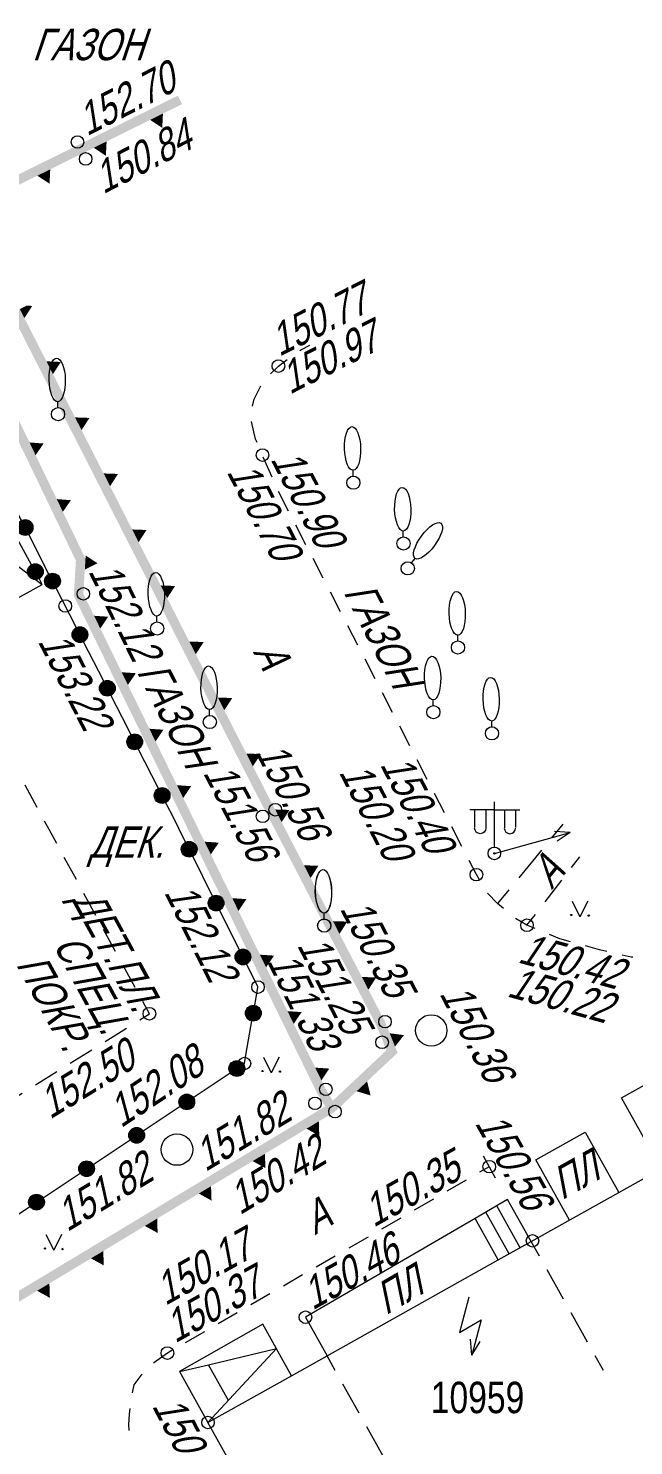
# Model space of a CAD drawing. Header units: metres. Extents: x 382 to 851, y 14083 to 14440.
# Drawn here: x 500.54 to 519.79, y 14327.12 to 14372.2 of the extents above; entities that cross this region are included whole.
import ezdxf
from ezdxf.enums import TextEntityAlignment as Align

# ---------------------------------------------------------------- set-up
doc = ezdxf.new("R2010")
doc.units = ezdxf.units.M
doc.header["$MEASUREMENT"] = 0
for name, color, linetype, lineweight in [('Бортовой камень', 7, 'Continuous', 25), ('Внутреннее заполнение', 7, 'Continuous', 25), ('Горизонтали', 7, 'Continuous', 25), ('Граница площадки', 7, 'Continuous', 25), ('Граница растительности и грунта', 7, 'Continuous', 25), ('Граница улицы', 7, 'Continuous', 25), ('Здания', 7, 'Continuous', 25), ('Колодцы', 7, 'Continuous', 25), ('Крыльца', 7, 'Continuous', 25), ('Леса и газоны', 7, 'Continuous', 25), ('Лестницы набережных', 7, 'Continuous', 25), ('ЛЭП', 7, 'Continuous', 25), ('Люки', 7, 'Continuous', 25), ('Ограды', 7, 'Continuous', 25), ('Отдельно стоящее дерево', 7, 'Continuous', 25), ('Пояснительные подписи', 7, 'Continuous', 25), ('Фонари', 7, 'Continuous', 25), ('Части зданий', 7, 'Continuous', 25)]:
    doc.layers.add(name, color=color, linetype=linetype, lineweight=lineweight)
doc.styles.add('Style-RUSSIAN_1251', font='RUSSIAN_1251.shx')
doc.styles.add('Style-RUSSIAN_1251 I 0.32289', font='RUSSIAN_1251.shx', dxfattribs={"oblique": 18.5})

# ---------------------------------------------------------------- blocks, each defined once
blk = doc.blocks.new('KOLOD_62')
at = {"layer": 'Колодцы', "color": 251, "linetype": 'Continuous', "lineweight": 9}
blk.add_arc((0, 0), 0.5, 0, 360, dxfattribs=at)
blk = doc.blocks.new('PIKET_260')
at = {"layer": 'Горизонтали', "color": 251, "linetype": 'Continuous', "lineweight": 9}
blk.add_arc((0, 0), 0.2, 0, 360, dxfattribs=at)
blk = doc.blocks.new('msdElementTypeLineString_75')
at = {"layer": 'Части зданий', "color": 251, "linetype": 'Continuous', "lineweight": 9}
for p, q in [((0.26, 3.627), (0, 4.091)), ((1.023, 2.264), (0.504, 3.191)), ((1.787, 0.9), (1.267, 1.828)), ((2.291, 0.001), (2.031, 0.464))]:
    blk.add_line(p, q, dxfattribs=at)
blk = doc.blocks.new('msdElementTypeLineString_76')
at = {"layer": 'Части зданий', "color": 251, "linetype": 'Continuous', "lineweight": 9}
for p, q in [((0.261, 3.637), (0, 4.103)), ((1.027, 2.27), (0.505, 3.201)), ((1.793, 0.902), (1.271, 1.834)), ((2.298, 0.001), (2.037, 0.466))]:
    blk.add_line(p, q, dxfattribs=at)
blk = doc.blocks.new('TRPS')
at = {"layer": 'Здания', "color": 251, "linetype": 'Continuous', "lineweight": 9, "flags": 128}
for points in [[(-0.092, 1.844), (-0.39, 0.719), (0.305, 1.126), (0, 0)], [(0, 0), (-0.034, 0.511)], [(0, 0), (0.27, 0.435)]]:
    blk.add_lwpolyline(points, dxfattribs=at)
blk = doc.blocks.new('PIKET_262')
at = {"layer": 'Горизонтали', "color": 251, "linetype": 'Continuous', "lineweight": 9}
blk.add_arc((0, 0), 0.2, 0, 360, dxfattribs=at)
blk = doc.blocks.new('PIKET_263')
at = {"layer": 'Горизонтали', "color": 251, "linetype": 'Continuous', "lineweight": 9}
blk.add_arc((0, 0), 0.2, 0, 360, dxfattribs=at)
blk = doc.blocks.new('PIKET_264')
at = {"layer": 'Горизонтали', "color": 251, "linetype": 'Continuous', "lineweight": 9}
blk.add_arc((0, 0), 0.2, 0, 360, dxfattribs=at)
blk = doc.blocks.new('PIKET_265')
at = {"layer": 'Горизонтали', "color": 251, "linetype": 'Continuous', "lineweight": 9}
blk.add_arc((0, 0), 0.2, 0, 360, dxfattribs=at)
blk = doc.blocks.new('PIKET_266')
at = {"layer": 'Горизонтали', "color": 251, "linetype": 'Continuous', "lineweight": 9}
blk.add_arc((0, 0), 0.2, 0, 360, dxfattribs=at)
blk = doc.blocks.new('KOLOD_63')
at = {"layer": 'Колодцы', "color": 251, "linetype": 'Continuous', "lineweight": 9}
blk.add_arc((0, 0), 0.5, 0, 360, dxfattribs=at)
blk = doc.blocks.new('PIKET_267')
at = {"layer": 'Горизонтали', "color": 251, "linetype": 'Continuous', "lineweight": 9}
blk.add_arc((0, 0), 0.2, 0, 360, dxfattribs=at)
blk = doc.blocks.new('PIKET_268')
at = {"layer": 'Горизонтали', "color": 251, "linetype": 'Continuous', "lineweight": 9}
blk.add_arc((0, 0), 0.2, 0, 360, dxfattribs=at)
blk = doc.blocks.new('PIKET_269')
at = {"layer": 'Горизонтали', "color": 251, "linetype": 'Continuous', "lineweight": 9}
blk.add_arc((0, 0), 0.2, 0, 360, dxfattribs=at)
blk = doc.blocks.new('PIKET_270')
at = {"layer": 'Горизонтали', "color": 251, "linetype": 'Continuous', "lineweight": 9}
blk.add_arc((0, 0), 0.2, 0, 360, dxfattribs=at)
blk = doc.blocks.new('PIKET_271')
at = {"layer": 'Горизонтали', "color": 251, "linetype": 'Continuous', "lineweight": 9}
blk.add_arc((0, 0), 0.2, 0, 360, dxfattribs=at)
blk = doc.blocks.new('PIKET_272')
at = {"layer": 'Горизонтали', "color": 251, "linetype": 'Continuous', "lineweight": 9}
blk.add_arc((0, 0), 0.2, 0, 360, dxfattribs=at)
blk = doc.blocks.new('FONAR6_1')
at = {"layer": 'Фонари', "color": 251, "linetype": 'Continuous', "lineweight": 9}
for p, q in [((0.004, 1.386), (-0.784, 1.386)), ((-0.627, 1.376), (-0.627, 0.821)), ((-0.273, 1.369), (-0.273, 0.814)), ((0.004, 0.2), (0.004, 1.639)), ((0.018, 1.386), (0.806, 1.386)), ((0.323, 1.369), (0.323, 0.814)), ((0.677, 1.376), (0.677, 0.821))]:
    blk.add_line(p, q, dxfattribs=at)
at = {"layer": 'Фонари', "color": 251, "linetype": 'Continuous', "lineweight": 9, "extrusion": (0, 0, -1)}
blk.add_arc((0.447, 0.807), 0.181, 180, 0, dxfattribs=at)
at = {"layer": 'Фонари', "color": 251, "linetype": 'Continuous', "lineweight": 9}
for centre, radius, start, end in [((0.497, 0.807), 0.181, 180, 0), ((0, 0), 0.2, 0, 360), ((0, 0), 0.02, 0, 360)]:
    blk.add_arc(centre, radius, start, end, dxfattribs=at)
blk = doc.blocks.new('PIKET_273')
at = {"layer": 'Горизонтали', "color": 251, "linetype": 'Continuous', "lineweight": 9}
blk.add_arc((0, 0), 0.2, 0, 360, dxfattribs=at)
blk = doc.blocks.new('DEREVO_312')
at = {"layer": 'Отдельно стоящее дерево', "color": 251, "linetype": 'Continuous', "lineweight": 9, "flags": 128}
blk.add_lwpolyline([(-0.007, 0.21), (-0.007, 0.393)], dxfattribs=at)
at = {"layer": 'Отдельно стоящее дерево', "color": 251, "linetype": 'Continuous', "lineweight": 9}
blk.add_arc((0, 0), 0.21, 0, 360, dxfattribs=at)
blk.add_ellipse((-0.025, 1.088), major_axis=(-0.019, 0.695), ratio=0.369829, dxfattribs=at)
blk = doc.blocks.new('DEREVO_313')
at = {"layer": 'Отдельно стоящее дерево', "color": 251, "linetype": 'Continuous', "lineweight": 9, "flags": 128}
blk.add_lwpolyline([(-0.007, 0.21), (-0.007, 0.393)], dxfattribs=at)
at = {"layer": 'Отдельно стоящее дерево', "color": 251, "linetype": 'Continuous', "lineweight": 9}
blk.add_arc((0, 0), 0.21, 0, 360, dxfattribs=at)
blk.add_ellipse((-0.026, 1.088), major_axis=(-0.019, 0.695), ratio=0.369829, dxfattribs=at)
blk = doc.blocks.new('msdElementTypeLineString_77')
at = {"layer": 'Граница улицы', "color": 251, "linetype": 'Continuous', "lineweight": 9}
for p, q in [((2.068, 2.528), (1.709, 2.089)), ((1.393, 1.702), (0.675, 0.825)), ((0.359, 0.438), (0, 0))]:
    blk.add_line(p, q, dxfattribs=at)
blk = doc.blocks.new('PIKET_278')
at = {"layer": 'Горизонтали', "color": 251, "linetype": 'Continuous', "lineweight": 9}
blk.add_arc((0, 0), 0.2, 0, 360, dxfattribs=at)
blk = doc.blocks.new('PIKET_279')
at = {"layer": 'Горизонтали', "color": 251, "linetype": 'Continuous', "lineweight": 9}
blk.add_arc((0, 0), 0.2, 0, 360, dxfattribs=at)
blk = doc.blocks.new('msdElementTypeLine_34')
at = {"layer": 'Граница улицы', "color": 251, "linetype": 'Continuous', "lineweight": 9}
for p, q in [((1.414, 1.833), (1.682, 2.18)), ((0.573, 0.743), (1.109, 1.437)), ((0, 0), (0.268, 0.347))]:
    blk.add_line(p, q, dxfattribs=at)
blk = doc.blocks.new('PIKET_304')
at = {"layer": 'Горизонтали', "color": 251, "linetype": 'Continuous', "lineweight": 9}
blk.add_arc((0, 0), 0.2, 0, 360, dxfattribs=at)
blk = doc.blocks.new('PIKET_305')
at = {"layer": 'Горизонтали', "color": 251, "linetype": 'Continuous', "lineweight": 9}
blk.add_arc((0, 0), 0.2, 0, 360, dxfattribs=at)
blk = doc.blocks.new('DEREVO_385')
at = {"layer": 'Отдельно стоящее дерево', "color": 251, "linetype": 'Continuous', "lineweight": 9, "flags": 128}
blk.add_lwpolyline([(-0.007, 0.21), (-0.007, 0.393)], dxfattribs=at)
at = {"layer": 'Отдельно стоящее дерево', "color": 251, "linetype": 'Continuous', "lineweight": 9}
blk.add_arc((0.00049, -0.00024), 0.21, 0, 359.999994, dxfattribs=at)
blk.add_ellipse((-0.02501, 1.08776), major_axis=(-0.0185, 0.695), ratio=0.36982862, dxfattribs=at)
blk = doc.blocks.new('DEREVO_386')
at = {"layer": 'Отдельно стоящее дерево', "color": 251, "linetype": 'Continuous', "lineweight": 9, "flags": 128}
blk.add_lwpolyline([(-0.007, 0.21), (-0.007, 0.393)], dxfattribs=at)
at = {"layer": 'Отдельно стоящее дерево', "color": 251, "linetype": 'Continuous', "lineweight": 9}
blk.add_arc((-0.00042, 0.00045), 0.21, 0, 359.999994, dxfattribs=at)
blk.add_ellipse((-0.02592, 1.08845), major_axis=(-0.0185, 0.695), ratio=0.36982862, dxfattribs=at)
blk = doc.blocks.new('DEREVO_387')
at = {"layer": 'Отдельно стоящее дерево', "color": 251, "linetype": 'Continuous', "lineweight": 9, "flags": 128}
blk.add_lwpolyline([(-0.007, 0.21), (-0.007, 0.393)], dxfattribs=at)
at = {"layer": 'Отдельно стоящее дерево', "color": 251, "linetype": 'Continuous', "lineweight": 9}
blk.add_arc((0.00036, 0.00049), 0.21, 0, 359.999994, dxfattribs=at)
blk.add_ellipse((-0.02514, 1.08849), major_axis=(-0.0185, 0.695), ratio=0.36982862, dxfattribs=at)
blk = doc.blocks.new('DEREVO_388')
at = {"layer": 'Отдельно стоящее дерево', "color": 251, "linetype": 'Continuous', "lineweight": 9, "flags": 128}
blk.add_lwpolyline([(-0.007, 0.21), (-0.007, 0.393)], dxfattribs=at)
at = {"layer": 'Отдельно стоящее дерево', "color": 251, "linetype": 'Continuous', "lineweight": 9}
blk.add_arc((0.00046, 0.00033), 0.21, 0, 359.999994, dxfattribs=at)
blk.add_ellipse((-0.02504, 1.08833), major_axis=(-0.0185, 0.695), ratio=0.36982862, dxfattribs=at)
blk = doc.blocks.new('DEREVO_389')
at = {"layer": 'Отдельно стоящее дерево', "color": 251, "linetype": 'Continuous', "lineweight": 9, "flags": 128}
blk.add_lwpolyline([(-0.007, 0.21), (-0.007, 0.393)], dxfattribs=at)
at = {"layer": 'Отдельно стоящее дерево', "color": 251, "linetype": 'Continuous', "lineweight": 9}
blk.add_arc((0.0003, -0.00002), 0.21, 0, 359.999994, dxfattribs=at)
blk.add_ellipse((-0.0252, 1.08798), major_axis=(-0.0185, 0.695), ratio=0.36982862, dxfattribs=at)
blk = doc.blocks.new('DEREVO_390')
at = {"layer": 'Отдельно стоящее дерево', "color": 251, "linetype": 'Continuous', "lineweight": 9, "flags": 128}
blk.add_lwpolyline([(-0.008, 0.21), (-0.007, 0.392)], dxfattribs=at)
at = {"layer": 'Отдельно стоящее дерево', "color": 251, "linetype": 'Continuous', "lineweight": 9}
blk.add_arc((0, 0), 0.21, 0, 360, dxfattribs=at)
blk.add_ellipse((-0.026, 1.088), major_axis=(-0.018, 0.695), ratio=0.369829, dxfattribs=at)
blk = doc.blocks.new('DEREVO_391')
at = {"layer": 'Отдельно стоящее дерево', "color": 251, "linetype": 'Continuous', "lineweight": 9, "flags": 128}
blk.add_lwpolyline([(-0.007, 0.21), (-0.007, 0.393)], dxfattribs=at)
at = {"layer": 'Отдельно стоящее дерево', "color": 251, "linetype": 'Continuous', "lineweight": 9}
blk.add_arc((0, 0), 0.21, 0, 360, dxfattribs=at)
blk.add_ellipse((-0.025, 1.088), major_axis=(-0.019, 0.695), ratio=0.369829, dxfattribs=at)
blk = doc.blocks.new('DEREVO_392')
at = {"layer": 'Отдельно стоящее дерево', "color": 251, "linetype": 'Continuous', "lineweight": 9, "flags": 128}
blk.add_lwpolyline([(-0.007, 0.21), (-0.007, 0.393)], dxfattribs=at)
at = {"layer": 'Отдельно стоящее дерево', "color": 251, "linetype": 'Continuous', "lineweight": 9}
blk.add_arc((0, 0), 0.21, 0, 360, dxfattribs=at)
blk.add_ellipse((-0.025, 1.088), major_axis=(-0.019, 0.695), ratio=0.369829, dxfattribs=at)
blk = doc.blocks.new('DEREVO_393')
at = {"layer": 'Отдельно стоящее дерево', "color": 251, "linetype": 'Continuous', "lineweight": 9, "flags": 128}
blk.add_lwpolyline([(-0.007, 0.21), (-0.007, 0.393)], dxfattribs=at)
at = {"layer": 'Отдельно стоящее дерево', "color": 251, "linetype": 'Continuous', "lineweight": 9}
blk.add_arc((0, 0), 0.21, 0, 360, dxfattribs=at)
blk.add_ellipse((-0.026, 1.088), major_axis=(-0.019, 0.695), ratio=0.369829, dxfattribs=at)
blk = doc.blocks.new('PIKET_309')
at = {"layer": 'Горизонтали', "color": 251, "linetype": 'Continuous', "lineweight": 9}
blk.add_arc((0, 0), 0.2, 0, 360, dxfattribs=at)
blk = doc.blocks.new('PIKET_310')
at = {"layer": 'Горизонтали', "color": 251, "linetype": 'Continuous', "lineweight": 9}
blk.add_arc((0, 0), 0.2, 0, 360, dxfattribs=at)
blk = doc.blocks.new('PIKET_311')
at = {"layer": 'Горизонтали', "color": 251, "linetype": 'Continuous', "lineweight": 9}
blk.add_arc((0, 0), 0.2, 0, 360, dxfattribs=at)
blk = doc.blocks.new('PIKET_312')
at = {"layer": 'Горизонтали', "color": 251, "linetype": 'Continuous', "lineweight": 9}
blk.add_arc((0, 0), 0.2, 0, 360, dxfattribs=at)
blk = doc.blocks.new('PIKET_313')
at = {"layer": 'Горизонтали', "color": 251, "linetype": 'Continuous', "lineweight": 9}
blk.add_arc((0, 0), 0.2, 0, 360, dxfattribs=at)
blk = doc.blocks.new('STRFON_3')
at = {"layer": 'ЛЭП', "color": 251, "linetype": 'Continuous', "lineweight": 9, "flags": 128}
for points in [[(0, 0), (2.5, 0)], [(2.5, 0), (2.025, 0.157)], [(2.5, 0), (2.025, -0.156)]]:
    blk.add_lwpolyline(points, dxfattribs=at)
blk = doc.blocks.new('GAZON_12')
at = {"layer": 'Леса и газоны', "color": 251, "linetype": 'Continuous', "lineweight": 9}
for p in [(-0.248, 0.499), (0.251, 0.502)]:
    blk.add_line(p, (0, 0), dxfattribs=at)
for centre in [(-0.276, 0.057), (0.279, 0.039)]:
    blk.add_arc(centre, 0.02, 0, 360, dxfattribs=at)
blk = doc.blocks.new('PIKET_314')
at = {"layer": 'Горизонтали', "color": 251, "linetype": 'Continuous', "lineweight": 9}
blk.add_arc((0, 0), 0.2, 0, 360, dxfattribs=at)
blk = doc.blocks.new('GAZON_13')
at = {"layer": 'Леса и газоны', "color": 251, "linetype": 'Continuous', "lineweight": 9}
for p in [(-0.248, 0.499), (0.251, 0.502)]:
    blk.add_line(p, (0, 0), dxfattribs=at)
for centre in [(-0.276, 0.057), (0.279, 0.039)]:
    blk.add_arc(centre, 0.02, 0, 360, dxfattribs=at)
blk = doc.blocks.new('GAZON_14')
at = {"layer": 'Леса и газоны', "color": 251, "linetype": 'Continuous', "lineweight": 9}
for p in [(-0.248, 0.499), (0.251, 0.502)]:
    blk.add_line(p, (0, 0), dxfattribs=at)
for centre in [(-0.276, 0.057), (0.279, 0.039)]:
    blk.add_arc(centre, 0.02, 0, 360, dxfattribs=at)
blk = doc.blocks.new('msdElementTypeLineString_102')
at = {"layer": 'Бортовой камень', "color": 251, "linetype": 'Continuous', "lineweight": 9}
for p, q in [((0.698, 15.267), (0.421, 15.911)), ((1.227, 14.19), (0.905, 14.812)), ((1.778, 13.123), (1.456, 13.746)), ((2.329, 12.057), (2.007, 12.679)), ((2.88, 10.99), (2.558, 11.612)), ((3.431, 9.923), (3.109, 10.546)), ((3.982, 8.856), (3.66, 9.479)), ((4.533, 7.79), (4.211, 8.412)), ((5.083, 6.723), (4.762, 7.346)), ((5.634, 5.656), (5.313, 6.279)), ((6.185, 4.59), (5.864, 5.212)), ((6.736, 3.523), (6.415, 4.146))]:
    blk.add_line(p, q, dxfattribs=at)
at = {"layer": 'Бортовой камень', "color": 251, "linetype": 'Continuous', "lineweight": 9, "flags": 128}
for points in [[(1.588, 19.303), (1.633, 19.336), (1.896, 19.469)], [(0.648, 18.561), (0.903, 18.805), (1.184, 19.009)], [(0.074, 17.531), (0.128, 17.753), (0.343, 18.173)], [(0.221, 16.369), (0.173, 16.477), (0.043, 17.044)], [(7.295, 2.461), (7.198, 2.629), (6.966, 3.079)], [(8.056, 1.547), (7.874, 1.706), (7.555, 2.036)], [(9.065, 0.912), (8.807, 1.018), (8.445, 1.234)], [(10.188, 0.494), (9.854, 0.586), (9.527, 0.721)], [(11.348, 0.184), (11.11, 0.24), (10.67, 0.361)], [(12.177, 0.001), (12.115, 0.004), (11.835, 0.07)]]:
    blk.add_lwpolyline(points, dxfattribs=at)
blk = doc.blocks.new('msdElementTypeLineString_108')
at = {"layer": 'Бортовой камень', "color": 251, "linetype": 'Continuous', "lineweight": 9}
for p, q in [((11.469, 27.797), (11.165, 27.621)), ((10.733, 27.369), (10.126, 27.016)), ((9.694, 26.765), (9.087, 26.412)), ((8.655, 26.161), (8.048, 25.808)), ((6.575, 24.955), (5.967, 24.604)), ((5.534, 24.354), (4.926, 24.002)), ((4.493, 23.752), (3.886, 23.401)), ((3.453, 23.151), (2.845, 22.8)), ((2.412, 22.55), (1.804, 22.199))]:
    blk.add_line(p, q, dxfattribs=at)
at = {"layer": 'Бортовой камень', "color": 251, "linetype": 'Continuous', "lineweight": 9, "flags": 128}
for points in [[(7.616, 25.556), (7.581, 25.536), (7.008, 25.205)], [(1.371, 21.949), (1.235, 21.87), (0.801, 21.563), (0.791, 21.554)], [(0.436, 21.203), (0.394, 21.161), (0.165, 20.86), (0.109, 20.601)], [(0.035, 20.107), (0.016, 19.921), (0.001, 19.598), (0.003, 19.406)]]:
    blk.add_lwpolyline(points, dxfattribs=at)
blk = doc.blocks.new('msdElementTypeLineString_109')
at = {"layer": 'Лестницы набережных', "linetype": 'Continuous', "lineweight": 9}
for points in [[(0.513, 22.137), (0.404, 22.363), (0.674, 22.493), (0.783, 22.267)], [(1.38, 20.335), (0.513, 22.137), (0.783, 22.267), (1.65, 20.465)], [(1.308, 21.177), (1.113, 21.582), (1.561, 21.548)], [(2.247, 18.532), (1.38, 20.335), (1.65, 20.465), (2.518, 18.662)], [(2.175, 19.374), (1.98, 19.78), (2.429, 19.746)], [(2.563, 16.621), (2.521, 16.706), (2.588, 17.824), (2.247, 18.532), (2.518, 18.662), (2.892, 17.884), (2.825, 16.767), (2.832, 16.753)], [(2.872, 17.539), (2.899, 17.988), (3.274, 17.74)], [(3.442, 14.824), (2.563, 16.621), (2.832, 16.753), (3.711, 14.956)], [(3.364, 15.665), (3.166, 16.069), (3.615, 16.038)], [(4.321, 13.028), (3.442, 14.824), (3.711, 14.956), (4.59, 13.16)], [(4.243, 13.868), (4.045, 14.273), (4.494, 14.242)], [(5.2, 11.231), (4.321, 13.028), (4.59, 13.16), (5.469, 11.363)], [(5.122, 12.072), (4.924, 12.476), (5.373, 12.445)], [(6.078, 9.435), (5.2, 11.231), (5.469, 11.363), (6.348, 9.567)], [(6.001, 10.275), (5.803, 10.68), (6.252, 10.649)], [(6.957, 7.638), (6.078, 9.435), (6.348, 9.567), (7.227, 7.77)], [(6.88, 8.479), (6.682, 8.883), (7.131, 8.852)], [(7.836, 5.842), (6.957, 7.638), (7.227, 7.77), (8.106, 5.974)], [(7.759, 6.682), (7.561, 7.087), (8.01, 7.056)], [(8.715, 4.045), (7.836, 5.842), (8.106, 5.974), (8.985, 4.177)], [(8.638, 4.886), (8.44, 5.29), (8.889, 5.259)], [(9.594, 2.249), (8.715, 4.045), (8.985, 4.177), (9.864, 2.381)], [(9.517, 3.089), (9.319, 3.494), (9.768, 3.463)], [(10.519, 0.461), (10.27, 0.869), (9.594, 2.249), (9.864, 2.381), (10.533, 1.013), (10.775, 0.618)], [(10.396, 1.293), (10.198, 1.697), (10.647, 1.666)]]:
    blk.add_hatch(color=251, dxfattribs=at).paths.add_polyline_path(points)
blk = doc.blocks.new('msdElementTypeLineString_124')
at = {"layer": 'Лестницы набережных', "linetype": 'Continuous', "lineweight": 9}
for points in [[(4.417, 2.205), (4.284, 2.474), (5.992, 3.319), (6.125, 3.05)], [(5.495, 2.293), (5.109, 2.548), (5.517, 2.749)], [(2.625, 1.318), (2.491, 1.587), (4.284, 2.474), (4.417, 2.205)], [(3.702, 1.405), (3.317, 1.661), (3.725, 1.862)], [(0.832, 0.43), (0.699, 0.699), (2.491, 1.587), (2.625, 1.318)], [(1.91, 0.518), (1.524, 0.774), (1.933, 0.975)]]:
    blk.add_hatch(color=251, dxfattribs=at).paths.add_polyline_path(points)
blk = doc.blocks.new('msdElementTypeLineString_125')
at = {"layer": 'Ограды', "linetype": 'Continuous', "lineweight": 9}
h = blk.add_hatch(color=251, dxfattribs=at)
edge = h.paths.add_edge_path()
edge.add_arc((1.009, 1.193), 0.25, 0, 360)
at = {"layer": 'Ограды', "color": 251, "linetype": 'Continuous', "lineweight": 9}
blk.add_line((0.889, 1.412), (0.25, 2.579), dxfattribs=at)
at = {"layer": 'Ограды', "color": 251, "linetype": 'Continuous', "lineweight": 9, "flags": 128}
blk.add_lwpolyline([(0.25, 0.25), (1.231, 0.788), (1.129, 0.973)], dxfattribs=at)
at = {"layer": 'Ограды', "color": 251, "linetype": 'Continuous', "lineweight": 9}
blk.add_circle((1.009, 1.193), 0.25, dxfattribs=at)
blk.add_circle((1.009, 1.193), 0.25, dxfattribs=at)
blk = doc.blocks.new('msdElementTypeLineString_126')
at = {"layer": 'Граница площадки', "color": 251, "linetype": 'Continuous', "lineweight": 9}
for p, q in [((0.192, 10.448), (0, 10.802)), ((0.816, 9.303), (0.431, 10.009)), ((2.064, 7.011), (1.679, 7.718)), ((2.687, 5.866), (2.303, 6.572)), ((3.311, 4.72), (2.926, 5.427)), ((3.935, 3.574), (3.55, 4.281)), ((2.977, 1.862), (3.659, 2.288)), ((1.871, 1.17), (2.553, 1.597)), ((0.765, 0.479), (1.447, 0.905)), ((0, 0.001), (0.341, 0.214))]:
    blk.add_line(p, q, dxfattribs=at)
at = {"layer": 'Граница площадки', "color": 251, "linetype": 'Continuous', "lineweight": 9, "flags": 128}
for points in [[(1.44, 8.157), (1.199, 8.6), (1.055, 8.864)], [(4.083, 2.553), (4.387, 2.743), (4.174, 3.135)]]:
    blk.add_lwpolyline(points, dxfattribs=at)
blk = doc.blocks.new('msdElementTypeLineString_127')
at = {"layer": 'Ограды', "linetype": 'Continuous', "lineweight": 9}
h = blk.add_hatch(color=251, dxfattribs=at)
edge = h.paths.add_edge_path()
edge.add_arc((0.685, 22.238), 0.25, 0, 360)
h = blk.add_hatch(color=251, dxfattribs=at)
edge = h.paths.add_edge_path()
edge.add_arc((1.556, 20.534), 0.25, 0, 360)
h = blk.add_hatch(color=251, dxfattribs=at)
edge = h.paths.add_edge_path()
edge.add_arc((2.428, 18.829), 0.25, 0, 360)
h = blk.add_hatch(color=251, dxfattribs=at)
edge = h.paths.add_edge_path()
edge.add_arc((3.299, 17.124), 0.25, 0, 360)
h = blk.add_hatch(color=251, dxfattribs=at)
edge = h.paths.add_edge_path()
edge.add_arc((4.17, 15.419), 0.25, 0, 360)
h = blk.add_hatch(color=251, dxfattribs=at)
edge = h.paths.add_edge_path()
edge.add_arc((5.041, 13.714), 0.25, 0, 360)
h = blk.add_hatch(color=251, dxfattribs=at)
edge = h.paths.add_edge_path()
edge.add_arc((5.902, 12.004), 0.25, 0, 360)
h = blk.add_hatch(color=251, dxfattribs=at)
edge = h.paths.add_edge_path()
edge.add_arc((6.757, 10.291), 0.25, 0, 360)
h = blk.add_hatch(color=251, dxfattribs=at)
edge = h.paths.add_edge_path()
edge.add_arc((7.612, 8.578), 0.25, 0, 360)
h = blk.add_hatch(color=251, dxfattribs=at)
edge = h.paths.add_edge_path()
edge.add_arc((7.943, 6.789), 0.25, 0, 360)
h = blk.add_hatch(color=251, dxfattribs=at)
edge = h.paths.add_edge_path()
edge.add_arc((7.418, 5.029), 0.25, 0, 360)
h = blk.add_hatch(color=251, dxfattribs=at)
edge = h.paths.add_edge_path()
edge.add_arc((5.826, 3.967), 0.25, 0, 360)
h = blk.add_hatch(color=251, dxfattribs=at)
edge = h.paths.add_edge_path()
edge.add_arc((4.233, 2.905), 0.25, 0, 360)
h = blk.add_hatch(color=251, dxfattribs=at)
edge = h.paths.add_edge_path()
edge.add_arc((2.64, 1.843), 0.25, 0, 360)
h = blk.add_hatch(color=251, dxfattribs=at)
edge = h.paths.add_edge_path()
edge.add_arc((1.047, 0.781), 0.25, 0, 360)
at = {"layer": 'Ограды', "color": 251, "linetype": 'Continuous', "lineweight": 9}
for p, q in [((0.572, 22.461), (0.25, 23.091)), ((1.443, 20.756), (0.799, 22.016)), ((2.314, 19.051), (1.67, 20.311)), ((3.185, 17.346), (2.541, 18.606)), ((4.927, 13.936), (4.283, 15.196)), ((6.645, 10.515), (6.014, 11.78)), ((7.5, 8.802), (6.869, 10.067)), ((6.033, 4.106), (7.21, 4.89)), ((4.44, 3.044), (5.617, 3.828)), ((2.847, 1.982), (4.024, 2.766)), ((1.254, 0.92), (2.431, 1.704)), ((0.25, 0.25), (0.838, 0.642))]:
    blk.add_line(p, q, dxfattribs=at)
at = {"layer": 'Ограды', "color": 251, "linetype": 'Continuous', "lineweight": 9, "flags": 128}
for points in [[(4.056, 15.641), (3.779, 16.183), (3.412, 16.901)], [(5.79, 12.228), (5.574, 12.661), (5.39, 13.03), (5.193, 13.416), (5.154, 13.491)], [(7.987, 7.035), (8.09, 7.62), (8.081, 7.638), (7.723, 8.354)], [(7.626, 5.168), (7.66, 5.19), (7.718, 5.517), (7.899, 6.543)]]:
    blk.add_lwpolyline(points, dxfattribs=at)
at = {"layer": 'Ограды', "color": 251, "linetype": 'Continuous', "lineweight": 9}
for centre in [(0.685, 22.238), (0.685, 22.238), (1.556, 20.534), (1.556, 20.534), (2.428, 18.829), (2.428, 18.829), (3.299, 17.124), (3.299, 17.124), (4.17, 15.419), (4.17, 15.419), (5.041, 13.714), (5.041, 13.714), (5.902, 12.004), (5.902, 12.004), (6.757, 10.291), (6.757, 10.291), (7.612, 8.578), (7.612, 8.578), (7.943, 6.789), (7.943, 6.789), (7.418, 5.029), (7.418, 5.029), (5.826, 3.967), (5.826, 3.967), (4.233, 2.905), (4.233, 2.905), (2.64, 1.843), (2.64, 1.843), (1.047, 0.781), (1.047, 0.781)]:
    blk.add_circle(centre, 0.25, dxfattribs=at)
blk = doc.blocks.new('msdElementTypeLineString_128')
at = {"layer": 'Лестницы набережных', "linetype": 'Continuous', "lineweight": 9}
for points in [[(1.081, 31.178), (0.699, 31.928), (0.966, 32.064), (1.349, 31.314)], [(1.111, 31.779), (0.967, 32.064), (1.182, 32.174), (1.362, 32.167)], [(1.99, 29.396), (1.081, 31.178), (1.349, 31.314), (2.257, 29.532)], [(2.019, 29.997), (1.814, 30.403), (2.27, 30.385)], [(2.898, 27.614), (1.99, 29.396), (2.257, 29.532), (3.165, 27.75)], [(2.928, 28.215), (2.722, 28.621), (3.179, 28.604)], [(3.806, 25.832), (2.898, 27.614), (3.165, 27.75), (4.073, 25.968)], [(3.836, 26.433), (3.63, 26.839), (4.087, 26.822)], [(4.714, 24.05), (3.806, 25.832), (4.073, 25.968), (4.982, 24.186)], [(4.744, 24.651), (4.538, 25.057), (4.995, 25.04)], [(5.623, 22.268), (4.714, 24.05), (4.982, 24.186), (5.89, 22.404)], [(5.652, 22.87), (5.447, 23.275), (5.903, 23.258)], [(6.531, 20.486), (5.623, 22.268), (5.89, 22.404), (6.798, 20.623)], [(6.561, 21.088), (6.355, 21.493), (6.812, 21.476)], [(7.439, 18.704), (6.531, 20.486), (6.798, 20.623), (7.706, 18.841)], [(7.469, 19.306), (7.263, 19.712), (7.72, 19.694)], [(8.347, 16.923), (7.439, 18.704), (7.706, 18.841), (8.615, 17.059)], [(8.377, 17.524), (8.171, 17.93), (8.628, 17.912)], [(9.267, 15.145), (8.393, 16.833), (8.373, 16.872), (8.347, 16.923), (8.615, 17.059), (8.641, 17.008), (8.66, 16.97), (9.533, 15.283)], [(9.293, 15.746), (9.085, 16.151), (9.542, 16.136)], [(10.186, 13.369), (9.267, 15.145), (9.533, 15.283), (10.453, 13.507)], [(10.213, 13.97), (10.004, 14.374), (10.461, 14.36)], [(11.106, 11.593), (10.186, 13.369), (10.453, 13.507), (11.372, 11.731)], [(11.132, 12.194), (10.924, 12.598), (11.381, 12.584)], [(12.026, 9.817), (11.106, 11.593), (11.372, 11.731), (12.292, 9.955)], [(12.052, 10.418), (11.844, 10.822), (12.301, 10.808)], [(12.595, 8.05), (12.389, 8.268), (12.624, 8.489), (12.306, 9.276), (12.026, 9.817), (12.292, 9.955), (12.579, 9.401), (12.979, 8.411)], [(12.899, 8.608), (12.729, 9.031), (13.183, 8.973)], [(11.137, 6.68), (10.932, 6.899), (12.389, 8.268), (12.595, 8.05)], [(12.12, 7.055), (11.677, 7.188), (12.009, 7.498)], [(9.422, 5.598), (9.267, 5.855), (10.807, 6.782), (10.932, 6.899), (11.137, 6.68), (10.989, 6.541)], [(10.489, 5.774), (10.084, 5.997), (10.474, 6.231)], [(7.708, 4.567), (7.554, 4.824), (9.267, 5.855), (9.422, 5.598)], [(8.775, 4.742), (8.37, 4.966), (8.761, 5.199)], [(5.995, 3.536), (5.84, 3.793), (7.554, 4.824), (7.708, 4.567)], [(7.062, 3.711), (6.657, 3.934), (7.047, 4.168)], [(4.281, 2.505), (4.126, 2.762), (5.84, 3.793), (5.995, 3.536)], [(2.567, 1.473), (2.413, 1.73), (4.126, 2.762), (4.281, 2.505)], [(5.348, 2.68), (4.943, 2.903), (5.333, 3.137)], [(3.634, 1.649), (3.229, 1.872), (3.62, 2.106)], [(0.854, 0.442), (0.699, 0.699), (2.413, 1.73), (2.567, 1.473)], [(1.921, 0.618), (1.515, 0.841), (1.906, 1.075)]]:
    blk.add_hatch(color=251, dxfattribs=at).paths.add_polyline_path(points)
blk = doc.blocks.new('msdElementTypeTextNode_13')
at = {"layer": 'Граница площадки', "color": 251, "linetype": 'Continuous', "lineweight": 9, "style": 'Style-RUSSIAN_1251 I 0.32289', "oblique": 18.5, "width": 0.799996}
for s, p in [('СПЕЦ. ', (1.169, 0.636)), ('ПОКР.', (0, 0))]:
    blk.add_text(s, height=1, rotation=298.5654, dxfattribs=at).set_placement(p)

msp = doc.modelspace()

# ---------------------------------------------------------------- linework, layer by layer
at = {"layer": 'Внутреннее заполнение', "color": 251, "linetype": 'Continuous', "lineweight": 9}
msp.add_line((500, 14355.252), (500.981, 14354.517), dxfattribs=at)
at = {"layer": 'Внутреннее заполнение', "color": 251, "linetype": 'Continuous', "lineweight": 9, "flags": 128}
for points in [[(514.999, 14336.346), (515.194, 14335.997), (515.388, 14335.648)], [(515.829, 14333.225), (515.088, 14334.548)], [(516.178, 14333.421), (515.434, 14334.749)], [(505.349, 14329.479), (506.265, 14329.698), (508.425, 14330.213), (506.25, 14327.86)], [(506.898, 14328.561), (506.265, 14329.698)]]:
    msp.add_lwpolyline(points, dxfattribs=at)
at = {"layer": 'Здания', "color": 251, "linetype": 'Continuous', "lineweight": 9, "flags": 128}
msp.add_lwpolyline([(521.065, 14317.528), (514.14, 14313.68), (510.815, 14319.656), (510.621, 14320.005), (509.709, 14321.643), (509.515, 14321.992), (509.202, 14322.554), (508.828, 14323.226), (508.634, 14323.576), (508.079, 14324.572), (507.885, 14324.922), (506.25, 14327.86), (508.909, 14329.349), (510.038, 14329.982), (515.48, 14333.03), (516.527, 14333.616), (520.666, 14335.934)], dxfattribs=at)
at = {"layer": 'Крыльца', "color": 251, "linetype": 'Continuous', "lineweight": 9, "flags": 128}
for points in [[(517.749, 14334.3), (516.674, 14336.22), (518.244, 14337.099), (519.319, 14335.18)], [(516.527, 14333.616), (515.78, 14334.95), (514.743, 14334.347)], [(515.48, 14333.03), (514.743, 14334.347), (509.35, 14331.21), (510.038, 14329.982)], [(508.909, 14329.349), (507.99, 14330.99), (505.349, 14329.479), (506.25, 14327.86)]]:
    msp.add_lwpolyline(points, dxfattribs=at)
at = {"layer": 'Люки', "color": 251, "linetype": 'Continuous', "lineweight": 9, "flags": 128}
msp.add_lwpolyline([(520.666, 14335.934), (519.406, 14338.185), (521.491, 14339.353), (521.849, 14338.712)], dxfattribs=at)

# ---------------------------------------------------------------- block references
at = {"layer": 'Бортовой камень', "color": 251, "linetype": 'Continuous', "lineweight": 9}
for name, p in [('msdElementTypeLineString_102', (507.588, 14342.658)), ('msdElementTypeLineString_108', (503.725, 14308.2))]:
    msp.add_blockref(name, p, dxfattribs=at)
at = {"layer": 'Горизонтали', "color": 251, "linetype": 'Continuous', "lineweight": 9}
for name, p in [('PIKET_312', (502.101, 14368.589)), ('PIKET_313', (502.36, 14368.051)), ('PIKET_305', (508.491, 14361.463)), ('PIKET_304', (507.983, 14358.631)), ('PIKET_310', (502.286, 14354.218)), ('PIKET_311', (501.712, 14353.83)), ('PIKET_272', (508.39, 14347.35)), ('PIKET_273', (514.786, 14345.287)), ('PIKET_314', (516.395, 14343.676)), ('PIKET_266', (507.84, 14341.71)), ('PIKET_279', (504.387, 14340.862)), ('PIKET_270', (511.88, 14340.61)), ('PIKET_278', (507.41, 14339.28)), ('PIKET_309', (509.997, 14338.458)), ('PIKET_268', (510.29, 14337.75)), ('PIKET_264', (515.194, 14335.997)), ('PIKET_260', (516.57, 14333.64)), ('PIKET_265', (509.35, 14331.21)), ('PIKET_263', (504.96, 14330.07)), ('PIKET_262', (506.25, 14327.86))]:
    msp.add_blockref(name, p, dxfattribs=at)
for name, p, rotation in [('PIKET_271', (507.986, 14347.142), 297.3753716364569), ('PIKET_269', (511.787, 14339.955), 297.3753716364569), ('PIKET_267', (509.653, 14338.012), 31.03687554630755)]:
    msp.add_blockref(name, p, dxfattribs=dict(at, rotation=rotation))
at = {"layer": 'Граница площадки', "color": 251, "linetype": 'Continuous', "lineweight": 9}
for name, p in [('msdElementTypeLineString_126', (500, 14338.119)), ('msdElementTypeTextNode_13', (500.133, 14342.435))]:
    msp.add_blockref(name, p, dxfattribs=at)
at = {"layer": 'Граница улицы', "color": 251, "linetype": 'Continuous', "lineweight": 9}
for name, p in [('msdElementTypeLineString_77', (515.462, 14344.364)), ('msdElementTypeLine_34', (516.395, 14343.676))]:
    msp.add_blockref(name, p, dxfattribs=at)
at = {"layer": 'Здания', "color": 251, "linetype": 'Continuous', "lineweight": 9}
msp.add_blockref('TRPS', (514.637, 14330), dxfattribs=at)
at = {"layer": 'Колодцы', "color": 251, "linetype": 'Continuous', "lineweight": 9}
for name, p in [('KOLOD_62', (513.35, 14340.33)), ('KOLOD_63', (505.264, 14336.541))]:
    msp.add_blockref(name, p, dxfattribs=at)
at = {"layer": 'Леса и газоны', "color": 251, "linetype": 'Continuous', "lineweight": 9}
for name, p in [('GAZON_12', (518.08, 14343.946)), ('GAZON_13', (508.26, 14338.984)), ('GAZON_14', (501.344, 14333.339))]:
    msp.add_blockref(name, p, dxfattribs=at)
at = {"layer": 'Лестницы набережных', "color": 251, "linetype": 'Continuous', "lineweight": 9}
for name, p in [('msdElementTypeLineString_124', (499.301, 14366.744)), ('msdElementTypeLineString_128', (499.301, 14331.209)), ('msdElementTypeLineString_109', (499.461, 14337.451))]:
    msp.add_blockref(name, p, dxfattribs=at)
at = {"layer": 'ЛЭП', "color": 251, "linetype": 'Continuous', "lineweight": 9, "rotation": 15.48590553054398}
msp.add_blockref('STRFON_3', (515.357, 14345.962), dxfattribs=at)
at = {"layer": 'Ограды', "color": 251, "linetype": 'Continuous', "lineweight": 9}
for name, p in [('msdElementTypeLineString_127', (499.75, 14334.09)), ('msdElementTypeLineString_125', (499.75, 14353.729))]:
    msp.add_blockref(name, p, dxfattribs=at)
at = {"layer": 'Отдельно стоящее дерево', "color": 251, "linetype": 'Continuous', "lineweight": 9}
for name, p in [('DEREVO_387', (501.48, 14359.933)), ('DEREVO_388', (510.873, 14357.753)), ('DEREVO_389', (512.469, 14355.821)), ('DEREVO_386', (504.633, 14353.115)), ('DEREVO_391', (514.201, 14352.509)), ('DEREVO_385', (506.309, 14350.141)), ('DEREVO_392', (513.418, 14350.452)), ('DEREVO_393', (515.281, 14349.779)), ('DEREVO_313', (509.947, 14343.666)), ('DEREVO_312', (509.95, 14343.664))]:
    msp.add_blockref(name, p, dxfattribs=at)
at = {"layer": 'Отдельно стоящее дерево', "color": 251, "linetype": 'Continuous', "lineweight": 9, "rotation": 322.3455649962349}
msp.add_blockref('DEREVO_390', (512.603, 14355.028), dxfattribs=at)
at = {"layer": 'Фонари', "color": 251, "linetype": 'Continuous', "lineweight": 9}
msp.add_blockref('FONAR6_1', (515.357, 14345.962), dxfattribs=at)
at = {"layer": 'Части зданий', "color": 251, "linetype": 'Continuous', "lineweight": 9}
for name, p in [('msdElementTypeLineString_76', (516.527, 14329.513)), ('msdElementTypeLineString_75', (510.038, 14325.891))]:
    msp.add_blockref(name, p, dxfattribs=at)

# ---------------------------------------------------------------- texts
at = {"layer": 'Горизонтали', "color": 251, "linetype": 'Continuous', "lineweight": 9, "style": 'Style-RUSSIAN_1251 I 0.32289', "oblique": 18.5}
for s, rotation, width, p in [('152.70', 27.196, 0.799996, (502.398, 14368.764)), ('150.84', 27.196, 0.799996, (502.916, 14366.921)), ('150.77', 26.7354, 0.799996, (508.515, 14361.753)), ('150.70', 297.3171, 0.799996, (506.831, 14358.104)), ('152.12', 296.0714, 0.8, (502.433, 14354.942)), ('153.22', 297.0626, 0.8, (500.826, 14352.712)), ('150.56', 297.3753, 0.799996, (507.737, 14349.199)), ('150.20', 297.3171, 0.799996, (510.401, 14348.551)), ('152.12', 296.5227, 0.799996, (504.845, 14344.728)), ('150.35', 297.3753, 0.799996, (510.432, 14344.21)), ('150.42', 344.6152, 0.8, (516.072, 14342.501)), ('151.33', 296.0714, 0.8, (508.108, 14342.552)), ('150.22', 344.6152, 0.8, (515.727, 14341.42)), ('152.50', 31.4132, 0.799996, (501.225, 14337.491)), ('152.08', 33.6901, 0.799996, (503.48, 14337.211)), ('151.82', 31.0369, 0.799996, (506.165, 14335.821)), ('150.56', 299.2522, 0.799996, (514.722, 14337.389)), ('150.35', 29.1533, 0.799996, (511.516, 14334.053)), ('150.17', 29.1533, 0.799996, (504.889, 14331.564)), ('150.46', 29.1533, 0.799996, (509.572, 14331.418)), ('150.35', 297.4378, 0.799996, (504.456, 14328.396))]:
    msp.add_text(s, height=1, rotation=rotation, dxfattribs=dict(at, width=width)).set_placement(p)
at = {"layer": 'Горизонтали', "color": 251, "linetype": 'Continuous', "lineweight": 9, "style": 'Style-RUSSIAN_1251 I 0.32289', "oblique": 18.5, "width": 0.799996}
for s, rotation, p in [('150.97', 26.7354, (508.399, 14361.443)), ('150.90', 297.3171, (509.116, 14358.966)), ('150.40', 297.3171, (512.595, 14349.253)), ('151.56', 297.3753, (506.97, 14348.988)), ('151.25', 297.3753, (509.957, 14343.507)), ('150.42', 31.0369, (506.744, 14335.302)), ('150.37', 29.1533, (504.714, 14331.243))]:
    msp.add_text(s, height=1, rotation=rotation, dxfattribs=at).set_placement(p, align=Align.TOP_LEFT)
at = {"layer": 'Граница растительности и грунта', "color": 251, "linetype": 'Continuous', "lineweight": 9, "style": 'Style-RUSSIAN_1251 I 0.32289', "oblique": 18.5, "width": 0.8}
msp.add_text('ГАЗОН', height=1, rotation=297.3171, dxfattribs=at).set_placement((510.549, 14354.273))
at = {"layer": 'Граница улицы', "color": 251, "linetype": 'Continuous', "lineweight": 9, "style": 'Style-RUSSIAN_1251 I 0.32289', "oblique": 18.5, "width": 0.799996}
for rotation, p in [(297.7089, (507.67, 14352.375)), (50.5859, (517.184, 14344.789)), (31.0369, (509.649, 14333.813))]:
    msp.add_text('А', height=1, rotation=rotation, dxfattribs=at).set_placement(p)
at = {"layer": 'Здания', "color": 251, "linetype": 'Continuous', "lineweight": 9, "style": 'Style-RUSSIAN_1251', "width": 0.799996}
msp.add_text('10959', height=1, dxfattribs=at).set_placement((513.335, 14328.158))
at = {"layer": 'Колодцы', "color": 251, "linetype": 'Continuous', "lineweight": 9, "style": 'Style-RUSSIAN_1251 I 0.32289', "oblique": 18.5}
for s, rotation, width, p in [('150.36', 297.3753, 0.799996, (513.598, 14341.51)), ('151.82', 31.0369, 0.8, (501.77, 14333.911))]:
    msp.add_text(s, height=1, rotation=rotation, dxfattribs=dict(at, width=width)).set_placement(p)
at = {"layer": 'Крыльца', "color": 251, "linetype": 'Continuous', "lineweight": 9, "style": 'Style-RUSSIAN_1251 I 0.32289', "oblique": 18.5}
for rotation, width, p in [(29.2522, 0.8, (517.505, 14334.925)), (30.1844, 0.799996, (511.906, 14331.267))]:
    msp.add_text('ПЛ', height=1, rotation=rotation, dxfattribs=dict(at, width=width)).set_placement(p)
at = {"layer": 'Леса и газоны', "color": 251, "linetype": 'Continuous', "lineweight": 9, "style": 'Style-RUSSIAN_1251 I 0.32289', "oblique": 18.5, "width": 0.8}
msp.add_text('ГАЗОН', height=1, dxfattribs=at).set_placement((500.657, 14371.189))
at = {"layer": 'Леса и газоны', "color": 251, "linetype": 'Continuous', "lineweight": 9, "style": 'Style-RUSSIAN_1251 I 0.32289', "oblique": 18.5, "width": 0.799996}
msp.add_text('ГАЗОН', height=1, rotation=297.0084, dxfattribs=at).set_placement((503.974, 14351.743))
at = {"layer": 'Пояснительные подписи', "color": 251, "linetype": 'Continuous', "lineweight": 9, "style": 'Style-RUSSIAN_1251 I 0.32289', "oblique": 18.5, "width": 0.799996}
msp.add_text('ДЕК.', height=1, dxfattribs=at).set_placement((502.471, 14345.822))
msp.add_text('ДЕТ.ПЛ.', height=1, rotation=298.5654, dxfattribs=at).set_placement((501.896, 14344.499))

doc.saveas('drawing.dxf')
